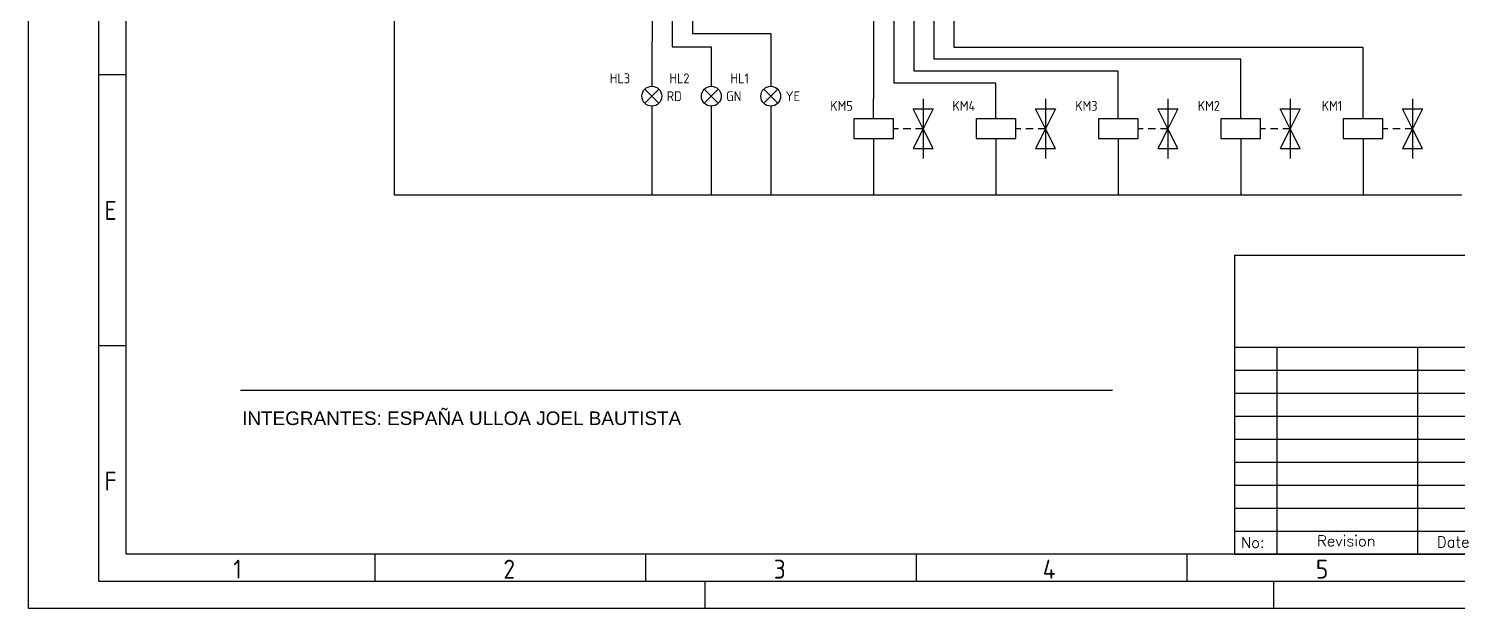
# Model space of a CAD drawing. Header units: millimetres. Extents: x 408 to 981, y 278 to 684.
# Drawn here: x 407.7 to 768.3, y 278.4 to 424.7 of the extents above; entities that cross this region are included whole.
import ezdxf
from ezdxf.enums import TextEntityAlignment as Align

# ---------------------------------------------------------------- set-up
doc = ezdxf.new("R2010")
doc.units = ezdxf.units.MM
for name, color, linetype in [('025', 1, 'Continuous'), ('035', 5, 'Continuous'), ('07', 7, 'Continuous'), ('MISC', 2, 'Continuous'), ('RED_2.5mm^2', 1, 'Continuous'), ('SYMS', 7, 'Continuous'), ('TAGS', 51, 'Continuous')]:
    doc.layers.add(name, color=color, linetype=linetype)
doc.styles.add('ISO Proportional', font='isocp.shx')
doc.styles.get("Standard").update_dxf_attribs({"font": 'arial.ttf'})
doc.styles.add('WD', font='romans.shx')
doc.styles.add('WD_IEC', font='isocp2.shx', dxfattribs={"width": 0.9, "height": 4})

# ---------------------------------------------------------------- blocks, each defined once
blk = doc.blocks.new('VLT1R')
for p, q in [((0, 7.5), (0, 2.5)), ((-1.77, -1.77), (1.77, 1.77)), ((1.77, -1.77), (-1.77, 1.77)), ((0, -2.5), (0, -7.5))]:
    blk.add_line(p, q)
blk.add_circle((0, 0), 2.5)
at = {"style": 'WD_IEC'}
for tag, p in [('INST', (-5.5, 10.25)), ('LOC', (-5.5, 6.75)), ('TAG1', (-5.5, 3.25)), ('DESC1', (-5.5, -6.35)), ('DESC2', (-5.5, -9.85)), ('DESC3', (-5.5, -13.35))]:
    blk.add_attdef(tag, text='', height=2.5, dxfattribs=at).set_placement(p, align=Align.RIGHT)
blk.add_attdef('TERM01', text='', height=2, rotation=90, dxfattribs=at).set_placement((-1, 7.5), align=Align.RIGHT)
at = {"style": 'WD_IEC', "flags": 1}
for tag, p, height in [('X2TERM01', (0, 7.5), 0.32), ('X4LINK', (-3, 0), 0.32), ('X1LINK', (3, 0), 0.32), ('ASSYCODE', (1, -4), 1), ('X8TERM02', (0, -7.5), 0.32), ('FAMILY', (1, -5.5), 1), ('CATDESC', (1, -7), 1)]:
    blk.add_attdef(tag, p, '', height=height, dxfattribs=at)
at = {"style": 'WD_IEC', "flags": 9}
for tag, p in [('MFG', (-6, -0.25)), ('CAT', (-6, -2.75))]:
    blk.add_attdef(tag, text='', height=1.5, dxfattribs=at).set_placement(p, align=Align.RIGHT)
at = {"style": 'WD_IEC'}
blk.add_attdef('TERM02', (-1, -7.5), '', height=2, rotation=90, dxfattribs=at)
at = {"lineweight": 13, "style": 'WD_IEC'}
blk.add_attdef('COLOR', text='', height=2.5, dxfattribs=at).set_placement((3.75, 0), align=Align.MIDDLE_LEFT)
at = {"lineweight": 15, "style": 'WD_IEC'}
for tag, p in [('XREF', (-5.5, -18)), ('WDTAGALT', (-5.5, -22))]:
    blk.add_attdef(tag, text='', height=2.5, dxfattribs=at).set_placement(p, align=Align.RIGHT)
blk = doc.blocks.new('VLT1G')
for p, q in [((0, 7.5), (0, 2.5)), ((-1.77, -1.77), (1.77, 1.77)), ((1.77, -1.77), (-1.77, 1.77)), ((0, -2.5), (0, -7.5))]:
    blk.add_line(p, q)
blk.add_circle((0, 0), 2.5)
at = {"style": 'WD_IEC'}
for tag, p in [('INST', (-5.5, 10.25)), ('LOC', (-5.5, 6.75)), ('TAG1', (-5.5, 3.25)), ('DESC1', (-5.5, -6.35)), ('DESC2', (-5.5, -9.85)), ('DESC3', (-5.5, -13.35))]:
    blk.add_attdef(tag, text='', height=2.5, dxfattribs=at).set_placement(p, align=Align.RIGHT)
blk.add_attdef('TERM01', text='', height=2, rotation=90, dxfattribs=at).set_placement((-1, 7.5), align=Align.RIGHT)
at = {"style": 'WD_IEC', "flags": 1}
for tag, p, height in [('X2TERM01', (0, 7.5), 0.32), ('X4LINK', (-3, 0), 0.32), ('X1LINK', (3, 0), 0.32), ('ASSYCODE', (1, -4), 1), ('X8TERM02', (0, -7.5), 0.32), ('FAMILY', (1, -5.5), 1), ('CATDESC', (1, -7), 1)]:
    blk.add_attdef(tag, p, '', height=height, dxfattribs=at)
at = {"style": 'WD_IEC', "flags": 9}
for tag, p in [('MFG', (-6, -0.25)), ('CAT', (-6, -2.75))]:
    blk.add_attdef(tag, text='', height=1.5, dxfattribs=at).set_placement(p, align=Align.RIGHT)
at = {"style": 'WD_IEC'}
blk.add_attdef('TERM02', (-1, -7.5), '', height=2, rotation=90, dxfattribs=at)
at = {"lineweight": 13, "style": 'WD_IEC'}
blk.add_attdef('COLOR', text='', height=2.5, dxfattribs=at).set_placement((3.75, 0), align=Align.MIDDLE_LEFT)
at = {"lineweight": 15, "style": 'WD_IEC'}
for tag, p in [('XREF', (-5.5, -18)), ('WDTAGALT', (-5.5, -21))]:
    blk.add_attdef(tag, text='', height=2.5, dxfattribs=at).set_placement(p, align=Align.RIGHT)
blk = doc.blocks.new('VLT1Y')
for p, q in [((0, 7.5), (0, 2.5)), ((-1.77, -1.77), (1.77, 1.77)), ((1.77, -1.77), (-1.77, 1.77)), ((0, -2.5), (0, -7.5))]:
    blk.add_line(p, q)
blk.add_circle((0, 0), 2.5)
at = {"style": 'WD_IEC'}
for tag, p in [('INST', (-5.5, 10.25)), ('LOC', (-5.5, 6.75)), ('TAG1', (-5.5, 3.25)), ('DESC1', (-5.5, -6.35)), ('DESC2', (-5.5, -9.85)), ('DESC3', (-5.5, -13.35))]:
    blk.add_attdef(tag, text='', height=2.5, dxfattribs=at).set_placement(p, align=Align.RIGHT)
blk.add_attdef('TERM01', text='', height=2, rotation=90, dxfattribs=at).set_placement((-1, 7.5), align=Align.RIGHT)
at = {"style": 'WD_IEC', "flags": 1}
for tag, p, height in [('X2TERM01', (0, 7.5), 0.32), ('X4LINK', (-3, 0), 0.32), ('X1LINK', (3, 0), 0.32), ('ASSYCODE', (1, -4), 1), ('X8TERM02', (0, -7.5), 0.32), ('FAMILY', (1, -5.5), 1), ('CATDESC', (1, -7), 1)]:
    blk.add_attdef(tag, p, '', height=height, dxfattribs=at)
at = {"style": 'WD_IEC', "flags": 9}
for tag, p in [('MFG', (-6, -0.25)), ('CAT', (-6, -2.75))]:
    blk.add_attdef(tag, text='', height=1.5, dxfattribs=at).set_placement(p, align=Align.RIGHT)
at = {"style": 'WD_IEC'}
blk.add_attdef('TERM02', (-1, -7.5), '', height=2, rotation=90, dxfattribs=at)
at = {"lineweight": 13, "style": 'WD_IEC'}
blk.add_attdef('COLOR', text='', height=2.5, dxfattribs=at).set_placement((3.75, 0), align=Align.MIDDLE_LEFT)
at = {"lineweight": 15, "style": 'WD_IEC'}
for tag, p in [('XREF', (-5.5, -18)), ('WDTAGALT', (-5.5, -21.5))]:
    blk.add_attdef(tag, text='', height=2.5, dxfattribs=at).set_placement(p, align=Align.RIGHT)
blk = doc.blocks.new('VSV1')
for p, q in [((0, 2.5), (0, 7.5)), ((12.5, 7.5), (12.5, -7.5)), ((12.5, 0), (10, 5)), ((10, 5), (15, 5)), ((15, 5), (12.5, 0)), ((6.25, 0), (5, 0)), ((9.38, 0), (7.5, 0)), ((12.5, 0), (10, -5)), ((12.5, 0), (10.62, 0)), ((15, -5), (12.5, 0)), ((0, -2.5), (0, -7.5)), ((10, -5), (15, -5))]:
    blk.add_line(p, q)
blk.add_lwpolyline([(-5, 2.5), (-5, -2.5), (5, -2.5), (5, 2.5)], close=True)
at = {"style": 'WD_IEC'}
for tag, p in [('INST', (-5.25, 11.5)), ('LOC', (-5.25, 8)), ('TAG1', (-5.25, 4.5)), ('DESC1', (-5.25, -6.85)), ('DESC2', (-5.25, -10.35)), ('DESC3', (-5.25, -13.85))]:
    blk.add_attdef(tag, text='', height=2.5, dxfattribs=at).set_placement(p, align=Align.RIGHT)
blk.add_attdef('TERM01', text='', height=2, rotation=90, dxfattribs=at).set_placement((-1, 7.5), align=Align.RIGHT)
at = {"style": 'WD_IEC', "flags": 1}
for tag, p, height in [('X2TERM01', (0, 7.5), 0.32), ('X4LINK', (-5, 0), 0.32), ('X1LINK', (12.5, 0), 0.32), ('ASSYCODE', (1, -4), 1), ('X8TERM02', (0, -7.5), 0.32), ('FAMILY', (1, -5.5), 1), ('CATDESC', (1, -7), 1)]:
    blk.add_attdef(tag, p, '', height=height, dxfattribs=at)
at = {"style": 'WD_IEC', "flags": 9}
for tag, p in [('MFG', (-6, 1)), ('CAT', (-6, -1.5))]:
    blk.add_attdef(tag, text='', height=1.5, dxfattribs=at).set_placement(p, align=Align.RIGHT)
at = {"style": 'WD_IEC'}
blk.add_attdef('TERM02', (-1, -7.5), '', height=2, rotation=90, dxfattribs=at)
at = {"lineweight": 9, "style": 'WD_IEC'}
for tag, p in [('NO', (-5.5, -16.5)), ('NC', (-5.5, -20))]:
    blk.add_attdef(tag, text='', height=2.5, dxfattribs=at).set_placement(p, align=Align.TOP_RIGHT)
for tag, p in [('XREFNO', (-4, -16.5)), ('XREFNC', (-4, -20)), ('WDTAGALT', (-3.88, -23.13))]:
    blk.add_attdef(tag, text='', height=2.5, dxfattribs=at).set_placement(p, align=Align.TOP_LEFT)
blk = doc.blocks.new('IEC_border_a3')
at = {"layer": '035'}
for p, q in [((17.98, 98.54), (13, 98.54)), ((18, 48.5), (13.02, 48.5)), ((64, 10), (64, 5)), ((114, 10), (114, 5)), ((164, 10), (164, 5)), ((214, 10), (214, 5)), ((125, 0), (125, 5)), ((230, 5), (230, 0))]:
    blk.add_line(p, q, dxfattribs=at)
for points in [[(0, 297), (420, 297), (420, 0), (0, 0)], [(18, 287), (410, 287), (410, 10), (18, 10)]]:
    blk.add_lwpolyline(points, close=True, dxfattribs=at)
at = {"layer": '07'}
blk.add_lwpolyline([(13, 292), (415, 292), (415, 5), (13, 5)], close=True, dxfattribs=at)
at = {"layer": '035', "style": 'ISO Proportional'}
for s, p in [('E', (14.02, 71.75)), ('F', (14.02, 21.75)), ('1', (37.81, 5.5)), ('2', (87.73, 5.5)), ('3', (137.68, 5.5)), ('4', (187.38, 5.5)), ('5', (237.84, 5.5))]:
    blk.add_text(s, height=3.5, dxfattribs=at).set_placement(p)
blk = doc.blocks.new('IEC_tblock_a3')
at = {"layer": '035'}
for p, q in [((-106.6, 55.25), (-106.6, 17)), ((-36.4, 55.25), (-36.4, 48.88)), ((-88.4, 48.88), (0, 48.88)), ((-179.4, 38.25), (-179.4, 0)), ((-153.4, 38.25), (-153.4, 0)), ((-140.4, 38.25), (-140.4, 0)), ((-122.2, 38.25), (-122.2, 21.25)), ((-187.2, 34), (-88.4, 34)), ((-187.2, 29.75), (-88.4, 29.75)), ((-187.2, 25.5), (-88.4, 25.5)), ((-187.2, 21.25), (-88.4, 21.25)), ((-187.2, 17), (-132.6, 17)), ((-187.2, 12.75), (-132.6, 12.75)), ((-187.2, 8.5), (-132.6, 8.5)), ((-13, 8.5), (0, 8.5)), ((-187.2, 4.25), (0, 4.25)), ((-44.2, 4.25), (-44.2, 0))]:
    blk.add_line(p, q, dxfattribs=at)
at = {"layer": '07'}
for p, q in [((-187.2, 55.25), (-187.2, 0)), ((-187.2, 55.25), (0, 55.25)), ((-132.6, 55.25), (-132.6, 0)), ((-88.4, 55.25), (-88.4, 0)), ((0, 55.25), (0, 0)), ((-187.2, 38.25), (0, 38.25)), ((-132.6, 17), (0, 17)), ((-13, 17), (-13, 4.25)), ((-187.2, 0), (0, 0))]:
    blk.add_line(p, q, dxfattribs=at)
at = {"style": 'WD'}
for tag, p in [('SCALE', (-69.88, 51.07)), ('SH', (-8.74, 10.06)), ('FILENAME', (-68.15, 0.8))]:
    blk.add_attdef(tag, p, '', height=2, dxfattribs=at)
for tag, height, p in [('EDDATE', 2, (-114.97, 30.8)), ('EDBY', 2, (-98.02, 30.86)), ('PROJDESC', 5, (-45.9, 29.2)), ('CKDATE', 2, (-114.85, 26.58)), ('CKBY', 2, (-97.88, 26.3)), ('DWGDESC', 5, (-44.85, 19.72)), ('DWGNO', 3.5, (-48.54, 9.46))]:
    blk.add_attdef(tag, text='', height=height, dxfattribs=at).set_placement(p, align=Align.CENTER)
at = {"style": 'WD', "flags": 1}
blk.add_attdef('WD_TB', (-120.95, 11.91), '', height=2, dxfattribs=at)
at = {"layer": '025', "style": 'WD'}
for s, p in [('SCALE', (-80.57, 51.13)), ('NAME', (-97.74, 35.14)), ('No:', (-183.81, 1.19)), ('Revision', (-166.53, 1.47)), ('Date', (-146.79, 1.28)), ('By', (-136.33, 1.37))]:
    blk.add_text(s, height=2, dxfattribs=at).set_placement(p, align=Align.CENTER)
for s, p in [('DATE', (-118, 35)), ('Edit', (-130.55, 30.72)), ('Chec.', (-130.82, 26.72)), ('SHEETS', (-11.17, 14.05)), ('FILENAME', (-87.18, 0.61))]:
    blk.add_text(s, height=2, dxfattribs=at).set_placement(p)

msp = doc.modelspace()

# ---------------------------------------------------------------- linework, layer by layer
msp.add_line((461.17, 333.47), (681.25, 333.47))
at = {"layer": 'RED_2.5mm^2'}
for p, q in [((500.05, 382.63), (500.05, 427.96)), ((565.04, 427.96), (565, 415.13)), ((570.16, 427.96), (570.16, 420.06)), ((575.24, 427.96), (575.24, 423.43)), ((620.96, 427.96), (620.96, 406.94)), ((626.04, 427.96), (626.04, 410.95)), ((631.12, 427.96), (631.12, 413.95)), ((636.2, 427.96), (636.2, 416.95)), ((641.28, 419.95), (641.28, 427.96)), ((575.24, 423.43), (595, 423.43)), ((595, 423.43), (595, 415.13)), ((570.16, 420.06), (580, 420.06)), ((580, 420.06), (580, 415.13)), ((744.49, 419.95), (641.28, 419.95)), ((744.49, 406.94), (744.49, 419.95)), ((713.61, 416.95), (636.2, 416.95)), ((713.61, 406.94), (713.61, 416.95)), ((682.73, 413.95), (631.12, 413.95)), ((682.73, 406.94), (682.73, 413.95)), ((651.85, 410.95), (626.04, 410.95)), ((651.85, 406.94), (651.85, 410.95)), ((565, 400.13), (565, 382.63)), ((580, 400.13), (580, 382.63)), ((595, 400.13), (595, 382.63)), ((620.96, 391.94), (620.96, 382.63)), ((651.85, 391.94), (651.85, 382.63)), ((682.73, 391.94), (682.73, 382.63)), ((713.61, 391.94), (713.61, 382.63)), ((744.49, 391.94), (744.49, 382.63)), ((769.39, 382.63), (500.05, 382.63))]:
    msp.add_line(p, q, dxfattribs=at)

# ---------------------------------------------------------------- block references
at = {"xscale": 1.366054111090824, "yscale": 1.366054111090824, "zscale": 1.366054111090824}
msp.add_blockref('IEC_border_a3', (407.69, 278.4), dxfattribs=at)
ref = msp.add_blockref('IEC_tblock_a3', (967.77, 292.06), dxfattribs=dict(xscale=1.366054111090824, yscale=1.366054111090824, zscale=1.366054111090824))
ref.add_attrib('DWGNO', 'DIAGRAMA ELÉCTRICO', dxfattribs={"height": 4.7812, "style": 'WD'}).set_placement((901.46, 304.98), align=Align.CENTER)
ref.add_attrib('SH', '03', (955.83, 305.81), dxfattribs={"height": 2.732, "style": 'WD'})
at = {"layer": 'SYMS'}
ref = msp.add_blockref('VLT1R', (565, 407.63), dxfattribs=at)
ref.add_attrib('COLOR', 'RD', dxfattribs={"layer": 'MISC', "lineweight": 13, "height": 2.5, "style": 'WD_IEC'}).set_placement((568.75, 407.63), align=Align.MIDDLE_LEFT)
ref.add_attrib('TAG1', 'HL3', dxfattribs={"layer": 'TAGS', "height": 2.5, "style": 'WD_IEC'}).set_placement((559.5, 410.88), align=Align.RIGHT)
ref = msp.add_blockref('VLT1G', (580, 407.63), dxfattribs=at)
ref.add_attrib('COLOR', 'GN', dxfattribs={"layer": 'MISC', "lineweight": 13, "height": 2.5, "style": 'WD_IEC'}).set_placement((583.75, 407.63), align=Align.MIDDLE_LEFT)
ref.add_attrib('TAG1', 'HL2', dxfattribs={"layer": 'TAGS', "height": 2.5, "style": 'WD_IEC'}).set_placement((574.5, 410.88), align=Align.RIGHT)
ref = msp.add_blockref('VLT1Y', (595, 407.63), dxfattribs=at)
ref.add_attrib('COLOR', 'YE', dxfattribs={"layer": 'MISC', "lineweight": 13, "height": 2.5, "style": 'WD_IEC'}).set_placement((598.75, 407.63), align=Align.MIDDLE_LEFT)
ref.add_attrib('TAG1', 'HL1', dxfattribs={"layer": 'TAGS', "height": 2.5, "style": 'WD_IEC'}).set_placement((589.5, 410.88), align=Align.RIGHT)
ref = msp.add_blockref('VSV1', (620.96, 399.44), dxfattribs=at)
ref.add_attrib('TAG1', 'KM5', dxfattribs={"layer": 'TAGS', "height": 2.5, "style": 'WD_IEC'}).set_placement((615.71, 403.94), align=Align.RIGHT)
ref = msp.add_blockref('VSV1', (651.85, 399.44), dxfattribs=at)
ref.add_attrib('TAG1', 'KM4', dxfattribs={"layer": 'TAGS', "height": 2.5, "style": 'WD_IEC'}).set_placement((646.6, 403.94), align=Align.RIGHT)
ref = msp.add_blockref('VSV1', (682.73, 399.44), dxfattribs=at)
ref.add_attrib('TAG1', 'KM3', dxfattribs={"layer": 'TAGS', "height": 2.5, "style": 'WD_IEC'}).set_placement((677.48, 403.94), align=Align.RIGHT)
ref = msp.add_blockref('VSV1', (713.61, 399.44), dxfattribs=at)
ref.add_attrib('TAG1', 'KM2', dxfattribs={"layer": 'TAGS', "height": 2.5, "style": 'WD_IEC'}).set_placement((708.36, 403.94), align=Align.RIGHT)
ref = msp.add_blockref('VSV1', (744.49, 399.44), dxfattribs=at)
ref.add_attrib('TAG1', 'KM1', dxfattribs={"layer": 'TAGS', "height": 2.5, "style": 'WD_IEC'}).set_placement((739.24, 403.94), align=Align.RIGHT)

# ---------------------------------------------------------------- texts
at = {"insert": (461.59, 328.09), "char_height": 3.4151, "attachment_point": 1}
msp.add_mtext_dynamic_manual_height_columns('INTEGRANTES: ESPAÑA ULLOA JOEL BAUTISTA\\P^I^I^I', width=136.8861, gutter_width=17.08, heights=[0], dxfattribs=at)

doc.saveas('drawing.dxf')
